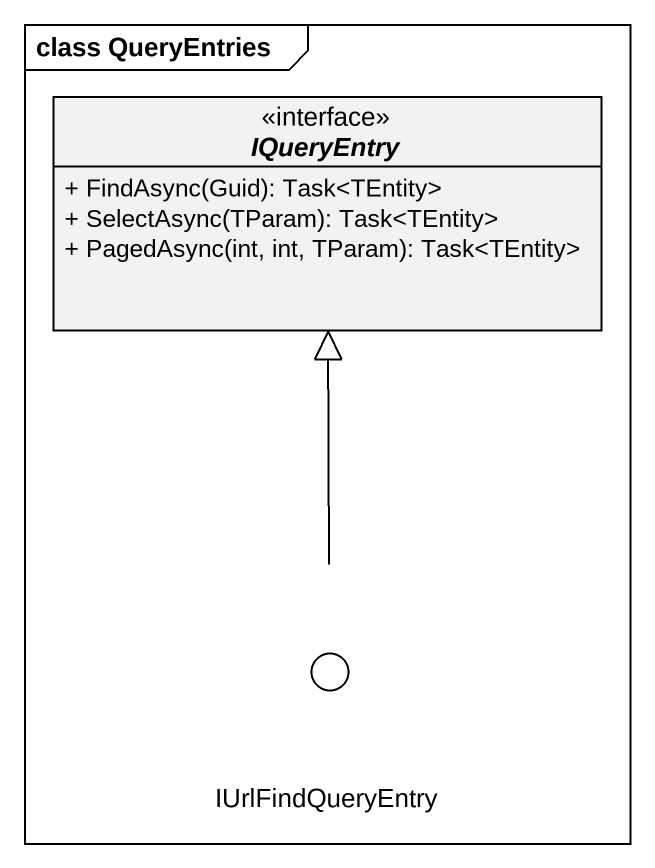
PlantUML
@startuml
mainframe class QueryEntries
allowmixing
hide circle
hide empty members
skinparam classAttributeIconSize 0
interface IQueryEntry {
  + FindAsync(Guid): Task<TEntity>
  + SelectAsync(TParam): Task<TEntity>
  + PagedAsync(int, int, TParam): Task<TEntity>
}
() IUrlFindQueryEntry
IUrlFindQueryEntry -up-|> IQueryEntry
@enduml
